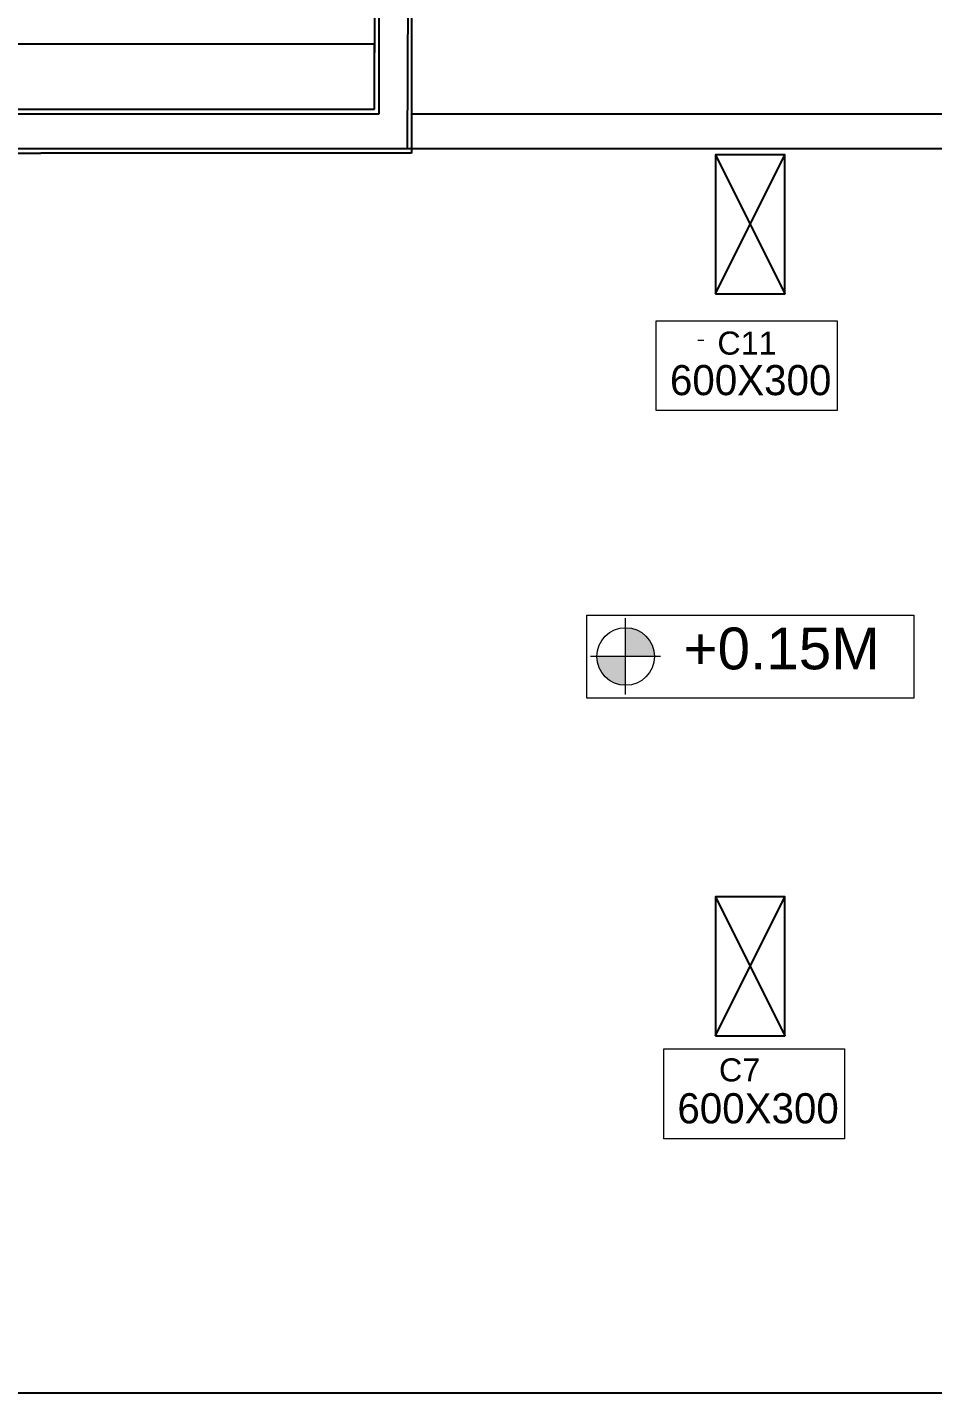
# Model space of a CAD drawing. Header units: millimetres. Extents: x -1932176 to 78768, y -1967 to 1266654.
# Drawn here: x -1726488 to -1722584, y 1213331 to 1219221 of the extents above; entities that cross this region are included whole.
import ezdxf

# ---------------------------------------------------------------- set-up
doc = ezdxf.new("R2010")
doc.units = ezdxf.units.MM
for name, color, linetype, lineweight in [('DOOR', 7, 'Continuous', 20), ('Layer2', 7, 'Continuous', 5), ('LEVEL', 252, 'Continuous', 13), ('text', 252, 'Continuous', 5)]:
    doc.layers.add(name, color=color, linetype=linetype, lineweight=lineweight)
doc.styles.get("Standard").update_dxf_attribs({"font": 'arial.ttf'})
doc.dimstyles.new('ISO-25', dxfattribs={"dimtxt": 150, "dimasz": 2.5, "dimexe": 1.25, "dimexo": 0.625, "dimtad": 1, "dimtxsty": 'Standard', "dimcen": 2.5, "dimadec": 0, "dimazin": 0, "dimtfac": 1, "dimtmove": 0, "dimatfit": 3, "dimfxl": 1, "dimarcsym": 0})

# ---------------------------------------------------------------- blocks, each defined once
blk = doc.blocks.new('*D402')
at = {"color": 0, "lineweight": -2, "ltscale": 30, "transparency": 16777216}
for p, q in [((-1730329.8, 1218868.6), (-1730329.8, 1219151.1)), ((-1730327.3, 1219149.9), (-1724994, 1219150.1)), ((-1724991.5, 1218868.8), (-1724991.5, 1219151.3))]:
    blk.add_line(p, q, dxfattribs=at)
at = {"color": 0, "ltscale": 30, "transparency": 16777216}
for points in [[(-1730327.3, 1219150.3), (-1730327.3, 1219149.5), (-1730329.8, 1219149.9)], [(-1724994, 1219150.5), (-1724994, 1219149.7), (-1724991.5, 1219150.1)]]:
    blk.add_solid(points, dxfattribs=at)
at = {"layer": 'Defpoints', "color": 0, "ltscale": 30, "transparency": 16777216}
for p in [(-1724991.5, 1219150.1), (-1730329.8, 1218868), (-1724991.5, 1218868.2)]:
    blk.add_point(p, dxfattribs=at)
at = {"color": 0, "ltscale": 30, "transparency": 16777216, "insert": (-1727660.6, 1219227.2), "char_height": 150, "attachment_point": 5, "rotation": 0.00184}
blk.add_mtext('5340', dxfattribs=at)

msp = doc.modelspace()

# ---------------------------------------------------------------- hatches: boundary and pattern name
at = {"layer": 'LEVEL'}
h = msp.add_hatch(color=7, dxfattribs=at)
h.dxf.hatch_style = 1
h.paths.add_polyline_path([(-1723908.57372, 1216507.56876), (-1724032.80291, 1216507.56876, 0.0015394316), (-1724032.80526, 1216506.80378, 0.4142135624), (-1723908.57372, 1216382.57224)])
h.paths.add_polyline_path([(-1723908.57372, 1216631.03531), (-1723908.57372, 1216507.56876), (-1723784.34454, 1216507.56876, 0.4124111554)])

# ---------------------------------------------------------------- linework, layer by layer
at = {"transparency": 16777216}
for p, q in [((-1724991.47819, 1218868.1963), (-1724986.48743, 1220062.36247)), ((-1724971.28592, 1218848.19695), (-1724969.01696, 1220061.47857))]:
    msp.add_line(p, q, dxfattribs=at)
at = {"ltscale": 30}
for p, q in [((-1724830.77703, 1220048.06537), (-1724831.16951, 1218678.01706)), ((-1724845.34384, 1220036.10845), (-1724850.67373, 1218698.16001)), ((-1730329.75594, 1218868.02445), (-1724991.47819, 1218868.1963)), ((-1730349.72534, 1218848.0252), (-1724971.28592, 1218848.19695)), ((-1724831.12075, 1218848.20143), (-1716160.10916, 1218848.1958)), ((-1730556.17319, 1218698.01716), (-1726443.18916, 1218698.11623)), ((-1726449.20252, 1218698.11999), (-1724850.67373, 1218698.16001)), ((-1724850.67373, 1218698.16001), (-1716160.52826, 1218699.04623)), ((-1730577.50546, 1218678.01706), (-1726429.20251, 1218678.01706)), ((-1726449.20251, 1218678.01706), (-1726449.20201, 1218678.01706)), ((-1727149.69649, 1213330.72011), (-1719588.33515, 1213330.72011))]:
    msp.add_line(p, q, dxfattribs=at)
for p, q in [((-1723521.28365, 1218671.37007), (-1723221.28365, 1218071.37007)), ((-1723521.28365, 1218071.37007), (-1723221.28365, 1218671.37007)), ((-1723521.28365, 1215470.32607), (-1723221.28365, 1214870.32607)), ((-1723521.28365, 1214870.32607), (-1723221.28365, 1215470.32607))]:
    msp.add_line(p, q)
msp.add_lwpolyline([(-1724831.16951, 1218678.01706), (-1726429.20251, 1218678.01706)], dxfattribs=at)
for points in [[(-1723521.28365, 1218071.37007), (-1723221.28365, 1218071.37007), (-1723221.28365, 1218671.37007), (-1723521.28365, 1218671.37007)], [(-1723521.28365, 1214870.32607), (-1723221.28365, 1214870.32607), (-1723221.28365, 1215470.32607), (-1723521.28365, 1215470.32607)]]:
    msp.add_lwpolyline(points, close=True)
at = {"layer": 'DOOR'}
msp.add_line((-1723571.825, 1217870.33443), (-1723596.825, 1217870.33443), dxfattribs=at)
at = {"layer": 'Layer2', "color": 252, "true_color": 0x939598, "transparency": 33554687}
for points in [[(-1723776.14207, 1217955.15312), (-1722996.39765, 1217955.15312), (-1722996.39765, 1217567.97255), (-1723776.14207, 1217567.97255)], [(-1723744.17413, 1214813.68139), (-1722964.42972, 1214813.68139), (-1722964.42972, 1214426.50081), (-1723744.17413, 1214426.50081)]]:
    msp.add_lwpolyline(points, close=True, dxfattribs=at)
at = {"layer": 'LEVEL'}
for p, q in [((-1723908.57372, 1216342.89789), (-1723908.57372, 1216672.23962)), ((-1724059.11618, 1216507.56876), (-1723758.03127, 1216507.56876))]:
    msp.add_line(p, q, dxfattribs=at)
msp.add_lwpolyline([(-1724075.35386, 1216685.2256), (-1722665.53275, 1216685.2256), (-1722665.53275, 1216326.88769), (-1724075.35386, 1216326.88769)], close=True, dxfattribs=at)
msp.add_circle((-1723908.57372, 1216506.80378), 124.23154, dxfattribs=at)

# ---------------------------------------------------------------- texts
at = {"layer": 'Layer2', "color": 252, "linetype": 'ByBlock', "lineweight": 9, "true_color": 0x939598, "transparency": 16777216, "char_height": 130, "attachment_point": 1}
for insert in [(-1723717.16802, 1217764.20026), (-1723685.20009, 1214622.72852)]:
    msp.add_mtext_dynamic_manual_height_columns('{\\fCentury Gothic|b0|i0|c0|p34;600X300}', width=741.9718666, gutter_width=57.3737, heights=[0], dxfattribs=dict(at, insert=insert))
at = {"layer": 'LEVEL'}
msp.add_text('+0.15M', height=180.198019, dxfattribs=at).set_placement((-1723658.74473, 1216451.43138))
at = {"layer": 'text', "color": 252, "true_color": 0x939598, "transparency": 16777216, "char_height": 99.743185, "attachment_point": 1}
for s, insert in [('C11', (-1723512.69114, 1217908.691)), ('C7', (-1723505.93016, 1214773.21862))]:
    msp.add_mtext_dynamic_manual_height_columns(s, width=1.2192188, gutter_width=1, heights=[0], dxfattribs=dict(at, insert=insert))

# ---------------------------------------------------------------- dimensions: what is measured, and where the dimension line sits
at = {"color": 252, "ltscale": 30}
dim = msp.add_aligned_dim(p1=(-1730329.75594, 1218868.02445), p2=(-1724991.47819, 1218868.1963), distance=281.87229, text='5340', dimstyle='ISO-25', dxfattribs=at)
dim.commit()
dim.dimension.update_dxf_attribs({"geometry": '*D402', "text_midpoint": (-1727660.62863, 1219227.24477)})

doc.saveas('drawing.dxf')
